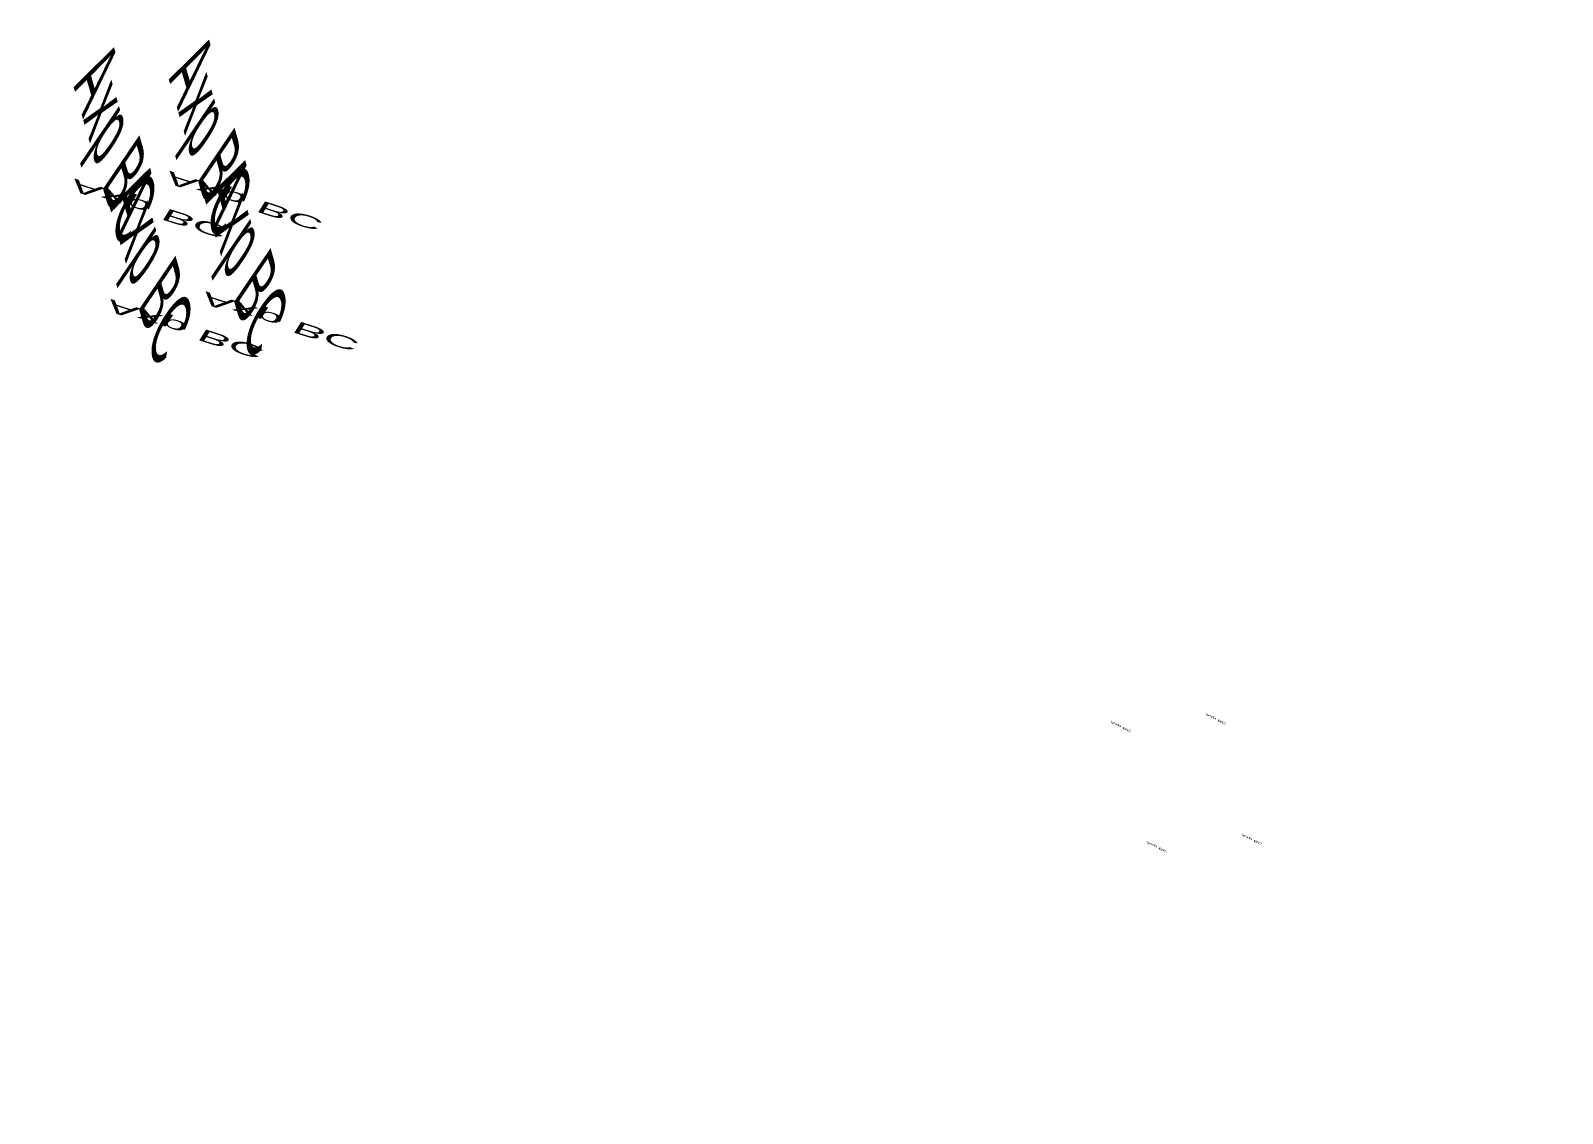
# Model space of a CAD drawing. Header units: metres. Extents: x -294085 to 168012, y -212490 to 401003.
# Drawn here: x -294085.5 to -294010.6, y -212489.9 to -212437 of the extents above; entities that cross this region are included whole.
import ezdxf
from ezdxf.enums import TextEntityAlignment as Align

# ---------------------------------------------------------------- set-up
doc = ezdxf.new("R2010")
doc.units = ezdxf.units.M
doc.layers.add('Root', color=7, linetype='Continuous', true_color=0x317abc)
doc.styles.add('Libre', font='curves.lff')
doc.styles.get("Standard").update_dxf_attribs({"font": 'SleufBaseFixture.ttf'})
doc.styles.add('Stroke', font='curves.shx')

# ---------------------------------------------------------------- blocks, each defined once
blk = doc.blocks.new('Glyphs', base_point=(2, -3, 1))
at = {"color": 0, "extrusion": (1, 2, 3), "style": 'Libre', "oblique": -12, "text_generation_flag": 4}
blk.add_text('Axp BC', height=2.5, rotation=-90, dxfattribs=at).set_placement((19, 3, -2), align=Align.MIDDLE_RIGHT)
at = {"color": 0, "extrusion": (0, 0, -1), "style": 'Stroke', "oblique": 17, "text_generation_flag": 2, "width": 1.4}
blk.add_text('Axp BC', height=1, rotation=27, dxfattribs=at).set_placement((19, 3, -2), align=Align.MIDDLE_CENTER)
at = {"color": 0, "width": 0.7}
blk.add_text('Axp BC', height=0.25, dxfattribs=at).set_placement((19, 3, -2), align=Align.MIDDLE_LEFT)
blk = doc.blocks.new('Nested', base_point=(1, 2, -1))
at = {"color": 0, "xscale": -2, "yscale": 0.3, "zscale": 1.2, "rotation": -17}
blk.add_blockref('Glyphs', (10, 20, 3), dxfattribs=at)

msp = doc.modelspace()

# ---------------------------------------------------------------- block references
at = {"layer": 'Root', "extrusion": (1, 2, 3), "xscale": 0.7, "yscale": 1.7, "zscale": 0.6, "rotation": 37, "row_count": 2, "column_count": 2, "row_spacing": -7, "column_spacing": 5}
msp.add_blockref('Nested', (168000, 401000, 5), dxfattribs=at)

doc.saveas('drawing.dxf')
